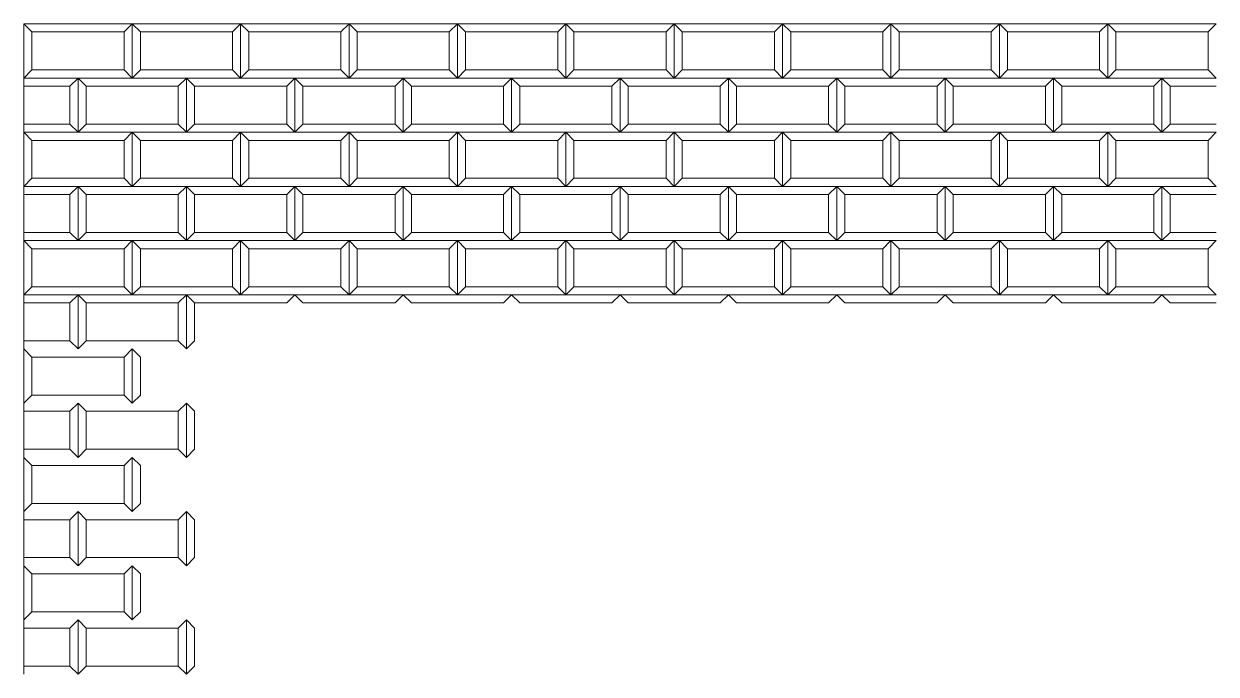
# Model space of a CAD drawing. Header units: centimetres. Extents: x -2268 to 4168, y -1681 to 1458.
# Drawn here: x 3097.1 to 3317.1, y -75 to 45 of the extents above; entities that cross this region are included whole.
import ezdxf

# ---------------------------------------------------------------- set-up
doc = ezdxf.new("R2010")
doc.units = ezdxf.units.CM
doc.layers.add('PDF11_Text_Num_Penna__4', color=4, linetype='Continuous', lineweight=18)
doc.layers.add('PDF11_Text_Num_Penna__5', color=5, linetype='Continuous', lineweight=18)

msp = doc.modelspace()

# ---------------------------------------------------------------- linework, layer by layer
at = {"layer": 'PDF11_Text_Num_Penna__4', "color": 4, "linetype": 'Continuous', "lineweight": 18}
for p, q in [((3097.0782, 44.9532), (3098.5782, 43.4532)), ((3115.5782, 43.4532), (3117.0782, 44.9532)), ((3117.0782, 44.9532), (3118.5782, 43.4532)), ((3135.5782, 43.4532), (3137.0782, 44.9532)), ((3137.0782, 44.9532), (3138.5782, 43.4532)), ((3155.5782, 43.4532), (3157.0782, 44.9532)), ((3157.0782, 44.9532), (3158.5782, 43.4532)), ((3175.5782, 43.4532), (3177.0782, 44.9532)), ((3177.0782, 44.9532), (3178.5782, 43.4532)), ((3195.5782, 43.4532), (3197.0782, 44.9532)), ((3197.0782, 44.9532), (3198.5782, 43.4532)), ((3215.5782, 43.4532), (3217.0782, 44.9532)), ((3217.0782, 44.9532), (3218.5782, 43.4532)), ((3235.5782, 43.4532), (3237.0782, 44.9532)), ((3237.0782, 44.9532), (3238.5782, 43.4532)), ((3255.5782, 43.4532), (3257.0782, 44.9532)), ((3257.0782, 44.9532), (3258.5782, 43.4532)), ((3275.5782, 43.4532), (3277.0782, 44.9532)), ((3277.0782, 44.9532), (3278.5782, 43.4532)), ((3295.5782, 43.4532), (3297.0782, 44.9532)), ((3297.0782, 44.9532), (3298.5782, 43.4532)), ((3315.5782, 43.4532), (3317.0782, 44.9532)), ((3115.5782, 43.4532), (3098.5782, 43.4532)), ((3098.5782, 36.4532), (3098.5782, 43.4532)), ((3115.5782, 36.4532), (3115.5782, 43.4532)), ((3135.5782, 43.4532), (3118.5782, 43.4532)), ((3118.5782, 36.4532), (3118.5782, 43.4532)), ((3135.5782, 36.4532), (3135.5782, 43.4532)), ((3155.5782, 43.4532), (3138.5782, 43.4532)), ((3138.5782, 36.4532), (3138.5782, 43.4532)), ((3155.5782, 36.4532), (3155.5782, 43.4532)), ((3175.5782, 43.4532), (3158.5782, 43.4532)), ((3158.5782, 36.4532), (3158.5782, 43.4532)), ((3175.5782, 36.4532), (3175.5782, 43.4532)), ((3195.5782, 43.4532), (3178.5782, 43.4532)), ((3178.5782, 36.4532), (3178.5782, 43.4532)), ((3195.5782, 36.4532), (3195.5782, 43.4532)), ((3215.5782, 43.4532), (3198.5782, 43.4532)), ((3198.5782, 36.4532), (3198.5782, 43.4532)), ((3215.5782, 36.4532), (3215.5782, 43.4532)), ((3235.5782, 43.4532), (3218.5782, 43.4532)), ((3218.5782, 36.4532), (3218.5782, 43.4532)), ((3235.5782, 36.4532), (3235.5782, 43.4532)), ((3255.5782, 43.4532), (3238.5782, 43.4532)), ((3238.5782, 36.4532), (3238.5782, 43.4532)), ((3255.5782, 36.4532), (3255.5782, 43.4532)), ((3275.5782, 43.4532), (3258.5782, 43.4532)), ((3258.5782, 36.4532), (3258.5782, 43.4532)), ((3275.5782, 36.4532), (3275.5782, 43.4532)), ((3295.5782, 43.4532), (3278.5782, 43.4532)), ((3278.5782, 36.4532), (3278.5782, 43.4532)), ((3295.5782, 36.4532), (3295.5782, 43.4532)), ((3315.5782, 43.4532), (3298.5782, 43.4532)), ((3298.5782, 36.4532), (3298.5782, 43.4532)), ((3315.5782, 36.4532), (3315.5782, 43.4532)), ((3098.5782, 36.4532), (3097.0782, 34.9532)), ((3115.5782, 36.4532), (3098.5782, 36.4532)), ((3115.5782, 36.4532), (3117.0782, 34.9532)), ((3118.5782, 36.4532), (3117.0782, 34.9532)), ((3135.5782, 36.4532), (3118.5782, 36.4532)), ((3135.5782, 36.4532), (3137.0782, 34.9532)), ((3138.5782, 36.4532), (3137.0782, 34.9532)), ((3155.5782, 36.4532), (3138.5782, 36.4532)), ((3155.5782, 36.4532), (3157.0782, 34.9532)), ((3158.5782, 36.4532), (3157.0782, 34.9532)), ((3175.5782, 36.4532), (3158.5782, 36.4532)), ((3175.5782, 36.4532), (3177.0782, 34.9532)), ((3178.5782, 36.4532), (3177.0782, 34.9532)), ((3195.5782, 36.4532), (3178.5782, 36.4532)), ((3195.5782, 36.4532), (3197.0782, 34.9532)), ((3198.5782, 36.4532), (3197.0782, 34.9532)), ((3215.5782, 36.4532), (3198.5782, 36.4532)), ((3215.5782, 36.4532), (3217.0782, 34.9532)), ((3218.5782, 36.4532), (3217.0782, 34.9532)), ((3235.5782, 36.4532), (3218.5782, 36.4532)), ((3235.5782, 36.4532), (3237.0782, 34.9532)), ((3238.5782, 36.4532), (3237.0782, 34.9532)), ((3255.5782, 36.4532), (3238.5782, 36.4532)), ((3255.5782, 36.4532), (3257.0782, 34.9532)), ((3258.5782, 36.4532), (3257.0782, 34.9532)), ((3275.5782, 36.4532), (3258.5782, 36.4532)), ((3275.5782, 36.4532), (3277.0782, 34.9532)), ((3278.5782, 36.4532), (3277.0782, 34.9532)), ((3295.5782, 36.4532), (3278.5782, 36.4532)), ((3295.5782, 36.4532), (3297.0782, 34.9532)), ((3298.5782, 36.4532), (3297.0782, 34.9532)), ((3315.5782, 36.4532), (3298.5782, 36.4532)), ((3315.5782, 36.4532), (3317.0782, 34.9532)), ((3105.5782, 33.4532), (3097.0782, 33.4532)), ((3105.5782, 33.4532), (3107.0782, 34.9532)), ((3105.5782, 26.4532), (3105.5782, 33.4532)), ((3107.0782, 34.9532), (3108.5782, 33.4532)), ((3125.5782, 33.4532), (3108.5782, 33.4532)), ((3108.5782, 26.4532), (3108.5782, 33.4532)), ((3125.5782, 33.4532), (3127.0782, 34.9532)), ((3125.5782, 26.4532), (3125.5782, 33.4532)), ((3127.0782, 34.9532), (3128.5782, 33.4532)), ((3145.5782, 33.4532), (3128.5782, 33.4532)), ((3128.5782, 26.4532), (3128.5782, 33.4532)), ((3145.5782, 33.4532), (3147.0782, 34.9532)), ((3145.5782, 26.4532), (3145.5782, 33.4532)), ((3147.0782, 34.9532), (3148.5782, 33.4532)), ((3165.5782, 33.4532), (3148.5782, 33.4532)), ((3148.5782, 26.4532), (3148.5782, 33.4532)), ((3165.5782, 33.4532), (3167.0782, 34.9532)), ((3165.5782, 26.4532), (3165.5782, 33.4532)), ((3167.0782, 34.9532), (3168.5782, 33.4532)), ((3185.5782, 33.4532), (3168.5782, 33.4532)), ((3168.5782, 26.4532), (3168.5782, 33.4532)), ((3185.5782, 33.4532), (3187.0782, 34.9532)), ((3185.5782, 26.4532), (3185.5782, 33.4532)), ((3187.0782, 34.9532), (3188.5782, 33.4532)), ((3205.5782, 33.4532), (3188.5782, 33.4532)), ((3188.5782, 26.4532), (3188.5782, 33.4532)), ((3205.5782, 33.4532), (3207.0782, 34.9532)), ((3205.5782, 26.4532), (3205.5782, 33.4532)), ((3207.0782, 34.9532), (3208.5782, 33.4532)), ((3225.5782, 33.4532), (3208.5782, 33.4532)), ((3208.5782, 26.4532), (3208.5782, 33.4532)), ((3225.5782, 33.4532), (3227.0782, 34.9532)), ((3225.5782, 26.4532), (3225.5782, 33.4532)), ((3227.0782, 34.9532), (3228.5782, 33.4532)), ((3245.5782, 33.4532), (3228.5782, 33.4532)), ((3228.5782, 26.4532), (3228.5782, 33.4532)), ((3245.5782, 33.4532), (3247.0782, 34.9532)), ((3245.5782, 26.4532), (3245.5782, 33.4532)), ((3247.0782, 34.9532), (3248.5782, 33.4532)), ((3265.5782, 33.4532), (3248.5782, 33.4532)), ((3248.5782, 26.4532), (3248.5782, 33.4532)), ((3265.5782, 33.4532), (3267.0782, 34.9532)), ((3265.5782, 26.4532), (3265.5782, 33.4532)), ((3267.0782, 34.9532), (3268.5782, 33.4532)), ((3285.5782, 33.4532), (3268.5782, 33.4532)), ((3268.5782, 26.4532), (3268.5782, 33.4532)), ((3285.5782, 33.4532), (3287.0782, 34.9532)), ((3285.5782, 26.4532), (3285.5782, 33.4532)), ((3287.0782, 34.9532), (3288.5782, 33.4532)), ((3305.5782, 33.4532), (3288.5782, 33.4532)), ((3288.5782, 26.4532), (3288.5782, 33.4532)), ((3305.5782, 33.4532), (3307.0782, 34.9532)), ((3305.5782, 26.4532), (3305.5782, 33.4532)), ((3307.0782, 34.9532), (3308.5782, 33.4532)), ((3317.0782, 33.4532), (3308.5782, 33.4532)), ((3308.5782, 26.4532), (3308.5782, 33.4532)), ((3105.5782, 26.4532), (3097.0782, 26.4532)), ((3105.5782, 26.4532), (3107.0782, 24.9532)), ((3108.5782, 26.4532), (3107.0782, 24.9532)), ((3125.5782, 26.4532), (3108.5782, 26.4532)), ((3125.5782, 26.4532), (3127.0782, 24.9532)), ((3128.5782, 26.4532), (3127.0782, 24.9532)), ((3145.5782, 26.4532), (3128.5782, 26.4532)), ((3145.5782, 26.4532), (3147.0782, 24.9532)), ((3148.5782, 26.4532), (3147.0782, 24.9532)), ((3165.5782, 26.4532), (3148.5782, 26.4532)), ((3165.5782, 26.4532), (3167.0782, 24.9532)), ((3168.5782, 26.4532), (3167.0782, 24.9532)), ((3185.5782, 26.4532), (3168.5782, 26.4532)), ((3185.5782, 26.4532), (3187.0782, 24.9532)), ((3188.5782, 26.4532), (3187.0782, 24.9532)), ((3205.5782, 26.4532), (3188.5782, 26.4532)), ((3205.5782, 26.4532), (3207.0782, 24.9532)), ((3208.5782, 26.4532), (3207.0782, 24.9532)), ((3225.5782, 26.4532), (3208.5782, 26.4532)), ((3225.5782, 26.4532), (3227.0782, 24.9532)), ((3228.5782, 26.4532), (3227.0782, 24.9532)), ((3245.5782, 26.4532), (3228.5782, 26.4532)), ((3245.5782, 26.4532), (3247.0782, 24.9532)), ((3248.5782, 26.4532), (3247.0782, 24.9532)), ((3265.5782, 26.4532), (3248.5782, 26.4532)), ((3265.5782, 26.4532), (3267.0782, 24.9532)), ((3268.5782, 26.4532), (3267.0782, 24.9532)), ((3285.5782, 26.4532), (3268.5782, 26.4532)), ((3285.5782, 26.4532), (3287.0782, 24.9532)), ((3288.5782, 26.4532), (3287.0782, 24.9532)), ((3305.5782, 26.4532), (3288.5782, 26.4532)), ((3305.5782, 26.4532), (3307.0782, 24.9532)), ((3308.5782, 26.4532), (3307.0782, 24.9532)), ((3317.0782, 26.4532), (3308.5782, 26.4532)), ((3097.0782, 24.9532), (3098.5782, 23.4532)), ((3115.5782, 23.4532), (3117.0782, 24.9532)), ((3117.0782, 24.9532), (3118.5782, 23.4532)), ((3135.5782, 23.4532), (3137.0782, 24.9532)), ((3137.0782, 24.9532), (3138.5782, 23.4532)), ((3155.5782, 23.4532), (3157.0782, 24.9532)), ((3157.0782, 24.9532), (3158.5782, 23.4532)), ((3175.5782, 23.4532), (3177.0782, 24.9532)), ((3177.0782, 24.9532), (3178.5782, 23.4532)), ((3195.5782, 23.4532), (3197.0782, 24.9532)), ((3197.0782, 24.9532), (3198.5782, 23.4532)), ((3215.5782, 23.4532), (3217.0782, 24.9532)), ((3217.0782, 24.9532), (3218.5782, 23.4532)), ((3235.5782, 23.4532), (3237.0782, 24.9532)), ((3237.0782, 24.9532), (3238.5782, 23.4532)), ((3255.5782, 23.4532), (3257.0782, 24.9532)), ((3257.0782, 24.9532), (3258.5782, 23.4532)), ((3275.5782, 23.4532), (3277.0782, 24.9532)), ((3277.0782, 24.9532), (3278.5782, 23.4532)), ((3295.5782, 23.4532), (3297.0782, 24.9532)), ((3297.0782, 24.9532), (3298.5782, 23.4532)), ((3315.5782, 23.4532), (3317.0782, 24.9532)), ((3115.5782, 23.4532), (3098.5782, 23.4532)), ((3098.5782, 16.4532), (3098.5782, 23.4532)), ((3115.5782, 16.4532), (3115.5782, 23.4532)), ((3135.5782, 23.4532), (3118.5782, 23.4532)), ((3118.5782, 16.4532), (3118.5782, 23.4532)), ((3135.5782, 16.4532), (3135.5782, 23.4532)), ((3155.5782, 23.4532), (3138.5782, 23.4532)), ((3138.5782, 16.4532), (3138.5782, 23.4532)), ((3155.5782, 16.4532), (3155.5782, 23.4532)), ((3175.5782, 23.4532), (3158.5782, 23.4532)), ((3158.5782, 16.4532), (3158.5782, 23.4532)), ((3175.5782, 16.4532), (3175.5782, 23.4532)), ((3195.5782, 23.4532), (3178.5782, 23.4532)), ((3178.5782, 16.4532), (3178.5782, 23.4532)), ((3195.5782, 16.4532), (3195.5782, 23.4532)), ((3215.5782, 23.4532), (3198.5782, 23.4532)), ((3198.5782, 16.4532), (3198.5782, 23.4532)), ((3215.5782, 16.4532), (3215.5782, 23.4532)), ((3235.5782, 23.4532), (3218.5782, 23.4532)), ((3218.5782, 16.4532), (3218.5782, 23.4532)), ((3235.5782, 16.4532), (3235.5782, 23.4532)), ((3255.5782, 23.4532), (3238.5782, 23.4532)), ((3238.5782, 16.4532), (3238.5782, 23.4532)), ((3255.5782, 16.4532), (3255.5782, 23.4532)), ((3275.5782, 23.4532), (3258.5782, 23.4532)), ((3258.5782, 16.4532), (3258.5782, 23.4532)), ((3275.5782, 16.4532), (3275.5782, 23.4532)), ((3295.5782, 23.4532), (3278.5782, 23.4532)), ((3278.5782, 16.4532), (3278.5782, 23.4532)), ((3295.5782, 16.4532), (3295.5782, 23.4532)), ((3315.5782, 23.4532), (3298.5782, 23.4532)), ((3298.5782, 16.4532), (3298.5782, 23.4532)), ((3315.5782, 16.4532), (3315.5782, 23.4532)), ((3098.5782, 16.4532), (3097.0782, 14.9532)), ((3115.5782, 16.4532), (3098.5782, 16.4532)), ((3115.5782, 16.4532), (3117.0782, 14.9532)), ((3118.5782, 16.4532), (3117.0782, 14.9532)), ((3135.5782, 16.4532), (3118.5782, 16.4532)), ((3135.5782, 16.4532), (3137.0782, 14.9532)), ((3138.5782, 16.4532), (3137.0782, 14.9532)), ((3155.5782, 16.4532), (3138.5782, 16.4532)), ((3155.5782, 16.4532), (3157.0782, 14.9532)), ((3158.5782, 16.4532), (3157.0782, 14.9532)), ((3175.5782, 16.4532), (3158.5782, 16.4532)), ((3175.5782, 16.4532), (3177.0782, 14.9532)), ((3178.5782, 16.4532), (3177.0782, 14.9532)), ((3195.5782, 16.4532), (3178.5782, 16.4532)), ((3195.5782, 16.4532), (3197.0782, 14.9532)), ((3198.5782, 16.4532), (3197.0782, 14.9532)), ((3215.5782, 16.4532), (3198.5782, 16.4532)), ((3215.5782, 16.4532), (3217.0782, 14.9532)), ((3218.5782, 16.4532), (3217.0782, 14.9532)), ((3235.5782, 16.4532), (3218.5782, 16.4532)), ((3235.5782, 16.4532), (3237.0782, 14.9532)), ((3238.5782, 16.4532), (3237.0782, 14.9532)), ((3255.5782, 16.4532), (3238.5782, 16.4532)), ((3255.5782, 16.4532), (3257.0782, 14.9532)), ((3258.5782, 16.4532), (3257.0782, 14.9532)), ((3275.5782, 16.4532), (3258.5782, 16.4532)), ((3275.5782, 16.4532), (3277.0782, 14.9532)), ((3278.5782, 16.4532), (3277.0782, 14.9532)), ((3295.5782, 16.4532), (3278.5782, 16.4532)), ((3295.5782, 16.4532), (3297.0782, 14.9532)), ((3298.5782, 16.4532), (3297.0782, 14.9532)), ((3315.5782, 16.4532), (3298.5782, 16.4532)), ((3315.5782, 16.4532), (3317.0782, 14.9532)), ((3105.5782, 13.4532), (3097.0782, 13.4532)), ((3105.5782, 13.4532), (3107.0782, 14.9532)), ((3105.5782, 6.4532), (3105.5782, 13.4532)), ((3107.0782, 14.9532), (3108.5782, 13.4532)), ((3125.5782, 13.4532), (3108.5782, 13.4532)), ((3108.5782, 6.4532), (3108.5782, 13.4532)), ((3125.5782, 13.4532), (3127.0782, 14.9532)), ((3125.5782, 6.4532), (3125.5782, 13.4532)), ((3127.0782, 14.9532), (3128.5782, 13.4532)), ((3145.5782, 13.4532), (3128.5782, 13.4532)), ((3128.5782, 6.4532), (3128.5782, 13.4532)), ((3145.5782, 13.4532), (3147.0782, 14.9532)), ((3145.5782, 6.4532), (3145.5782, 13.4532)), ((3147.0782, 14.9532), (3148.5782, 13.4532)), ((3165.5782, 13.4532), (3148.5782, 13.4532)), ((3148.5782, 6.4532), (3148.5782, 13.4532)), ((3165.5782, 13.4532), (3167.0782, 14.9532)), ((3165.5782, 6.4532), (3165.5782, 13.4532)), ((3167.0782, 14.9532), (3168.5782, 13.4532)), ((3185.5782, 13.4532), (3168.5782, 13.4532)), ((3168.5782, 6.4532), (3168.5782, 13.4532)), ((3185.5782, 13.4532), (3187.0782, 14.9532)), ((3185.5782, 6.4532), (3185.5782, 13.4532)), ((3187.0782, 14.9532), (3188.5782, 13.4532)), ((3205.5782, 13.4532), (3188.5782, 13.4532)), ((3188.5782, 6.4532), (3188.5782, 13.4532)), ((3205.5782, 13.4532), (3207.0782, 14.9532)), ((3205.5782, 6.4532), (3205.5782, 13.4532)), ((3207.0782, 14.9532), (3208.5782, 13.4532)), ((3225.5782, 13.4532), (3208.5782, 13.4532)), ((3208.5782, 6.4532), (3208.5782, 13.4532)), ((3225.5782, 13.4532), (3227.0782, 14.9532)), ((3225.5782, 6.4532), (3225.5782, 13.4532)), ((3227.0782, 14.9532), (3228.5782, 13.4532)), ((3245.5782, 13.4532), (3228.5782, 13.4532)), ((3228.5782, 6.4532), (3228.5782, 13.4532)), ((3245.5782, 13.4532), (3247.0782, 14.9532)), ((3245.5782, 6.4532), (3245.5782, 13.4532)), ((3247.0782, 14.9532), (3248.5782, 13.4532)), ((3265.5782, 13.4532), (3248.5782, 13.4532)), ((3248.5782, 6.4532), (3248.5782, 13.4532)), ((3265.5782, 13.4532), (3267.0782, 14.9532)), ((3265.5782, 6.4532), (3265.5782, 13.4532)), ((3267.0782, 14.9532), (3268.5782, 13.4532)), ((3285.5782, 13.4532), (3268.5782, 13.4532)), ((3268.5782, 6.4532), (3268.5782, 13.4532)), ((3285.5782, 13.4532), (3287.0782, 14.9532)), ((3285.5782, 6.4532), (3285.5782, 13.4532)), ((3287.0782, 14.9532), (3288.5782, 13.4532)), ((3305.5782, 13.4532), (3288.5782, 13.4532)), ((3288.5782, 6.4532), (3288.5782, 13.4532)), ((3305.5782, 13.4532), (3307.0782, 14.9532)), ((3305.5782, 6.4532), (3305.5782, 13.4532)), ((3307.0782, 14.9532), (3308.5782, 13.4532)), ((3317.0782, 13.4532), (3308.5782, 13.4532)), ((3308.5782, 6.4532), (3308.5782, 13.4532)), ((3105.5782, 6.4532), (3097.0782, 6.4532)), ((3097.0782, 4.9532), (3098.5782, 3.4532)), ((3105.5782, 6.4532), (3107.0782, 4.9532)), ((3108.5782, 6.4532), (3107.0782, 4.9532)), ((3125.5782, 6.4532), (3108.5782, 6.4532)), ((3115.5782, 3.4532), (3117.0782, 4.9532)), ((3117.0782, 4.9532), (3118.5782, 3.4532)), ((3125.5782, 6.4532), (3127.0782, 4.9532)), ((3128.5782, 6.4532), (3127.0782, 4.9532)), ((3145.5782, 6.4532), (3128.5782, 6.4532)), ((3135.5782, 3.4532), (3137.0782, 4.9532)), ((3137.0782, 4.9532), (3138.5782, 3.4532)), ((3145.5782, 6.4532), (3147.0782, 4.9532)), ((3148.5782, 6.4532), (3147.0782, 4.9532)), ((3165.5782, 6.4532), (3148.5782, 6.4532)), ((3155.5782, 3.4532), (3157.0782, 4.9532)), ((3157.0782, 4.9532), (3158.5782, 3.4532)), ((3165.5782, 6.4532), (3167.0782, 4.9532)), ((3168.5782, 6.4532), (3167.0782, 4.9532)), ((3185.5782, 6.4532), (3168.5782, 6.4532)), ((3175.5782, 3.4532), (3177.0782, 4.9532)), ((3177.0782, 4.9532), (3178.5782, 3.4532)), ((3185.5782, 6.4532), (3187.0782, 4.9532)), ((3188.5782, 6.4532), (3187.0782, 4.9532)), ((3205.5782, 6.4532), (3188.5782, 6.4532)), ((3195.5782, 3.4532), (3197.0782, 4.9532)), ((3197.0782, 4.9532), (3198.5782, 3.4532)), ((3205.5782, 6.4532), (3207.0782, 4.9532)), ((3208.5782, 6.4532), (3207.0782, 4.9532)), ((3225.5782, 6.4532), (3208.5782, 6.4532)), ((3215.5782, 3.4532), (3217.0782, 4.9532)), ((3217.0782, 4.9532), (3218.5782, 3.4532)), ((3225.5782, 6.4532), (3227.0782, 4.9532)), ((3228.5782, 6.4532), (3227.0782, 4.9532)), ((3245.5782, 6.4532), (3228.5782, 6.4532)), ((3235.5782, 3.4532), (3237.0782, 4.9532)), ((3237.0782, 4.9532), (3238.5782, 3.4532)), ((3245.5782, 6.4532), (3247.0782, 4.9532)), ((3248.5782, 6.4532), (3247.0782, 4.9532)), ((3265.5782, 6.4532), (3248.5782, 6.4532)), ((3255.5782, 3.4532), (3257.0782, 4.9532)), ((3257.0782, 4.9532), (3258.5782, 3.4532)), ((3265.5782, 6.4532), (3267.0782, 4.9532)), ((3268.5782, 6.4532), (3267.0782, 4.9532)), ((3285.5782, 6.4532), (3268.5782, 6.4532)), ((3275.5782, 3.4532), (3277.0782, 4.9532)), ((3277.0782, 4.9532), (3278.5782, 3.4532)), ((3285.5782, 6.4532), (3287.0782, 4.9532)), ((3288.5782, 6.4532), (3287.0782, 4.9532)), ((3305.5782, 6.4532), (3288.5782, 6.4532)), ((3295.5782, 3.4532), (3297.0782, 4.9532)), ((3297.0782, 4.9532), (3298.5782, 3.4532)), ((3305.5782, 6.4532), (3307.0782, 4.9532)), ((3308.5782, 6.4532), (3307.0782, 4.9532)), ((3317.0782, 6.4532), (3308.5782, 6.4532)), ((3315.5782, 3.4532), (3317.0782, 4.9532)), ((3115.5782, 3.4532), (3098.5782, 3.4532)), ((3098.5782, -3.5468), (3098.5782, 3.4532)), ((3115.5782, -3.5468), (3115.5782, 3.4532)), ((3135.5782, 3.4532), (3118.5782, 3.4532)), ((3118.5782, -3.5468), (3118.5782, 3.4532)), ((3135.5782, -3.5468), (3135.5782, 3.4532)), ((3155.5782, 3.4532), (3138.5782, 3.4532)), ((3138.5782, -3.5468), (3138.5782, 3.4532)), ((3155.5782, -3.5468), (3155.5782, 3.4532)), ((3175.5782, 3.4532), (3158.5782, 3.4532)), ((3158.5782, -3.5468), (3158.5782, 3.4532)), ((3175.5782, -3.5468), (3175.5782, 3.4532)), ((3195.5782, 3.4532), (3178.5782, 3.4532)), ((3178.5782, -3.5468), (3178.5782, 3.4532)), ((3195.5782, -3.5468), (3195.5782, 3.4532)), ((3215.5782, 3.4532), (3198.5782, 3.4532)), ((3198.5782, -3.5468), (3198.5782, 3.4532)), ((3215.5782, -3.5468), (3215.5782, 3.4532)), ((3235.5782, 3.4532), (3218.5782, 3.4532)), ((3218.5782, -3.5468), (3218.5782, 3.4532)), ((3235.5782, -3.5468), (3235.5782, 3.4532)), ((3255.5782, 3.4532), (3238.5782, 3.4532)), ((3238.5782, -3.5468), (3238.5782, 3.4532)), ((3255.5782, -3.5468), (3255.5782, 3.4532)), ((3275.5782, 3.4532), (3258.5782, 3.4532)), ((3258.5782, -3.5468), (3258.5782, 3.4532)), ((3275.5782, -3.5468), (3275.5782, 3.4532)), ((3295.5782, 3.4532), (3278.5782, 3.4532)), ((3278.5782, -3.5468), (3278.5782, 3.4532)), ((3295.5782, -3.5468), (3295.5782, 3.4532)), ((3315.5782, 3.4532), (3298.5782, 3.4532)), ((3298.5782, -3.5468), (3298.5782, 3.4532)), ((3315.5782, -3.5468), (3315.5782, 3.4532)), ((3098.5782, -3.5468), (3097.0782, -5.0468)), ((3115.5782, -3.5468), (3098.5782, -3.5468)), ((3115.5782, -3.5468), (3117.0782, -5.0468)), ((3118.5782, -3.5468), (3117.0782, -5.0468)), ((3135.5782, -3.5468), (3118.5782, -3.5468)), ((3135.5782, -3.5468), (3137.0782, -5.0468)), ((3138.5782, -3.5468), (3137.0782, -5.0468)), ((3155.5782, -3.5468), (3138.5782, -3.5468)), ((3155.5782, -3.5468), (3157.0782, -5.0468)), ((3158.5782, -3.5468), (3157.0782, -5.0468)), ((3175.5782, -3.5468), (3158.5782, -3.5468)), ((3175.5782, -3.5468), (3177.0782, -5.0468)), ((3178.5782, -3.5468), (3177.0782, -5.0468)), ((3195.5782, -3.5468), (3178.5782, -3.5468)), ((3195.5782, -3.5468), (3197.0782, -5.0468)), ((3198.5782, -3.5468), (3197.0782, -5.0468)), ((3215.5782, -3.5468), (3198.5782, -3.5468)), ((3215.5782, -3.5468), (3217.0782, -5.0468)), ((3218.5782, -3.5468), (3217.0782, -5.0468)), ((3235.5782, -3.5468), (3218.5782, -3.5468)), ((3235.5782, -3.5468), (3237.0782, -5.0468)), ((3238.5782, -3.5468), (3237.0782, -5.0468)), ((3255.5782, -3.5468), (3238.5782, -3.5468)), ((3255.5782, -3.5468), (3257.0782, -5.0468)), ((3258.5782, -3.5468), (3257.0782, -5.0468)), ((3275.5782, -3.5468), (3258.5782, -3.5468)), ((3275.5782, -3.5468), (3277.0782, -5.0468)), ((3278.5782, -3.5468), (3277.0782, -5.0468)), ((3295.5782, -3.5468), (3278.5782, -3.5468)), ((3295.5782, -3.5468), (3297.0782, -5.0468)), ((3298.5782, -3.5468), (3297.0782, -5.0468)), ((3315.5782, -3.5468), (3298.5782, -3.5468)), ((3315.5782, -3.5468), (3317.0782, -5.0468)), ((3105.5782, -6.5468), (3097.0782, -6.5468)), ((3105.5782, -6.5468), (3107.0782, -5.0468)), ((3105.5782, -13.5468), (3105.5782, -6.5468)), ((3107.0782, -5.0468), (3108.5782, -6.5468)), ((3125.5782, -6.5468), (3108.5782, -6.5468)), ((3108.5782, -13.5468), (3108.5782, -6.5468)), ((3125.5782, -6.5468), (3127.0782, -5.0468)), ((3125.5782, -13.5468), (3125.5782, -6.5468)), ((3127.0782, -5.0468), (3128.5782, -6.5468)), ((3145.5782, -6.5468), (3128.5782, -6.5468)), ((3128.5782, -13.5468), (3128.5782, -6.5468)), ((3145.5782, -6.5468), (3147.0782, -5.0468)), ((3147.0782, -5.0468), (3148.5782, -6.5468)), ((3165.5782, -6.5468), (3148.5782, -6.5468)), ((3165.5782, -6.5468), (3167.0782, -5.0468)), ((3167.0782, -5.0468), (3168.5782, -6.5468)), ((3185.5782, -6.5468), (3168.5782, -6.5468)), ((3185.5782, -6.5468), (3187.0782, -5.0468)), ((3187.0782, -5.0468), (3188.5782, -6.5468)), ((3205.5782, -6.5468), (3188.5782, -6.5468)), ((3205.5782, -6.5468), (3207.0782, -5.0468)), ((3207.0782, -5.0468), (3208.5782, -6.5468)), ((3225.5782, -6.5468), (3208.5782, -6.5468)), ((3225.5782, -6.5468), (3227.0782, -5.0468)), ((3227.0782, -5.0468), (3228.5782, -6.5468)), ((3245.5782, -6.5468), (3228.5782, -6.5468)), ((3245.5782, -6.5468), (3247.0782, -5.0468)), ((3247.0782, -5.0468), (3248.5782, -6.5468)), ((3265.5782, -6.5468), (3248.5782, -6.5468)), ((3265.5782, -6.5468), (3267.0782, -5.0468)), ((3267.0782, -5.0468), (3268.5782, -6.5468)), ((3285.5782, -6.5468), (3268.5782, -6.5468)), ((3285.5782, -6.5468), (3287.0782, -5.0468)), ((3287.0782, -5.0468), (3288.5782, -6.5468)), ((3305.5782, -6.5468), (3288.5782, -6.5468)), ((3305.5782, -6.5468), (3307.0782, -5.0468)), ((3307.0782, -5.0468), (3308.5782, -6.5468)), ((3317.0782, -6.5468), (3308.5782, -6.5468)), ((3105.5782, -13.5468), (3097.0782, -13.5468)), ((3097.0782, -15.0468), (3098.5782, -16.5468)), ((3105.5782, -13.5468), (3107.0782, -15.0468)), ((3108.5782, -13.5468), (3107.0782, -15.0468)), ((3125.5782, -13.5468), (3108.5782, -13.5468)), ((3115.5782, -16.5468), (3117.0782, -15.0468)), ((3117.0782, -15.0468), (3118.5782, -16.5468)), ((3125.5782, -13.5468), (3127.0782, -15.0468)), ((3128.5782, -13.5468), (3127.0782, -15.0468)), ((3115.5782, -16.5468), (3098.5782, -16.5468)), ((3098.5782, -23.5468), (3098.5782, -16.5468)), ((3115.5782, -23.5468), (3115.5782, -16.5468)), ((3118.5782, -23.5468), (3118.5782, -16.5468)), ((3098.5782, -23.5468), (3097.0782, -25.0468)), ((3115.5782, -23.5468), (3098.5782, -23.5468)), ((3115.5782, -23.5468), (3117.0782, -25.0468)), ((3118.5782, -23.5468), (3117.0782, -25.0468)), ((3105.5782, -26.5468), (3107.0782, -25.0468)), ((3107.0782, -25.0468), (3108.5782, -26.5468)), ((3125.5782, -26.5468), (3127.0782, -25.0468)), ((3127.0782, -25.0468), (3128.5782, -26.5468)), ((3105.5782, -26.5468), (3097.0782, -26.5468)), ((3105.5782, -33.5468), (3105.5782, -26.5468)), ((3125.5782, -26.5468), (3108.5782, -26.5468)), ((3108.5782, -33.5468), (3108.5782, -26.5468)), ((3125.5782, -33.5468), (3125.5782, -26.5468)), ((3128.5782, -33.5468), (3128.5782, -26.5468)), ((3105.5782, -33.5468), (3097.0782, -33.5468)), ((3097.0782, -35.0468), (3098.5782, -36.5468)), ((3105.5782, -33.5468), (3107.0782, -35.0468)), ((3108.5782, -33.5468), (3107.0782, -35.0468)), ((3125.5782, -33.5468), (3108.5782, -33.5468)), ((3115.5782, -36.5468), (3117.0782, -35.0468)), ((3117.0782, -35.0468), (3118.5782, -36.5468)), ((3125.5782, -33.5468), (3127.0782, -35.0468)), ((3128.5782, -33.5468), (3127.0782, -35.0468)), ((3115.5782, -36.5468), (3098.5782, -36.5468)), ((3098.5782, -43.5468), (3098.5782, -36.5468)), ((3115.5782, -43.5468), (3115.5782, -36.5468)), ((3118.5782, -43.5468), (3118.5782, -36.5468)), ((3098.5782, -43.5468), (3097.0782, -45.0468)), ((3115.5782, -43.5468), (3098.5782, -43.5468)), ((3115.5782, -43.5468), (3117.0782, -45.0468)), ((3118.5782, -43.5468), (3117.0782, -45.0468)), ((3105.5782, -46.5468), (3107.0782, -45.0468)), ((3107.0782, -45.0468), (3108.5782, -46.5468)), ((3125.5782, -46.5468), (3127.0782, -45.0468)), ((3127.0782, -45.0468), (3128.5782, -46.5468)), ((3105.5782, -46.5468), (3097.0782, -46.5468)), ((3105.5782, -53.5468), (3105.5782, -46.5468)), ((3125.5782, -46.5468), (3108.5782, -46.5468)), ((3108.5782, -53.5468), (3108.5782, -46.5468)), ((3125.5782, -53.5468), (3125.5782, -46.5468)), ((3128.5782, -53.5468), (3128.5782, -46.5468)), ((3105.5782, -53.5468), (3097.0782, -53.5468)), ((3105.5782, -53.5468), (3107.0782, -55.0468)), ((3108.5782, -53.5468), (3107.0782, -55.0468)), ((3125.5782, -53.5468), (3108.5782, -53.5468)), ((3125.5782, -53.5468), (3127.0782, -55.0468)), ((3128.5782, -53.5468), (3127.0782, -55.0468)), ((3097.0782, -55.0468), (3098.5782, -56.5468)), ((3115.5782, -56.5468), (3098.5782, -56.5468)), ((3098.5782, -63.5468), (3098.5782, -56.5468)), ((3115.5782, -56.5468), (3117.0782, -55.0468)), ((3115.5782, -63.5468), (3115.5782, -56.5468)), ((3117.0782, -55.0468), (3118.5782, -56.5468)), ((3118.5782, -63.5468), (3118.5782, -56.5468)), ((3098.5782, -63.5468), (3097.0782, -65.0468)), ((3115.5782, -63.5468), (3098.5782, -63.5468)), ((3115.5782, -63.5468), (3117.0782, -65.0468)), ((3118.5782, -63.5468), (3117.0782, -65.0468)), ((3105.5782, -66.5468), (3107.0782, -65.0468)), ((3107.0782, -65.0468), (3108.5782, -66.5468)), ((3125.5782, -66.5468), (3127.0782, -65.0468)), ((3127.0782, -65.0468), (3128.5782, -66.5468)), ((3105.5782, -66.5468), (3097.0782, -66.5468)), ((3105.5782, -73.5468), (3105.5782, -66.5468)), ((3125.5782, -66.5468), (3108.5782, -66.5468)), ((3108.5782, -73.5468), (3108.5782, -66.5468)), ((3125.5782, -73.5468), (3125.5782, -66.5468)), ((3128.5782, -73.5468), (3128.5782, -66.5468)), ((3105.5782, -73.5468), (3097.0782, -73.5468)), ((3105.5782, -73.5468), (3107.0782, -75.0468)), ((3108.5782, -73.5468), (3107.0782, -75.0468)), ((3125.5782, -73.5468), (3108.5782, -73.5468)), ((3125.5782, -73.5468), (3127.0782, -75.0468)), ((3128.5782, -73.5468), (3127.0782, -75.0468))]:
    msp.add_line(p, q, dxfattribs=at)
at = {"layer": 'PDF11_Text_Num_Penna__5', "color": 5, "linetype": 'Continuous', "lineweight": 18}
for p, q in [((3317.0782, 44.9532), (3097.0782, 44.9532)), ((3097.0782, -75.0468), (3097.0782, 44.9532)), ((3117.0782, 34.9532), (3117.0782, 44.9532)), ((3137.0782, 34.9532), (3137.0782, 44.9532)), ((3157.0782, 34.9532), (3157.0782, 44.9532)), ((3177.0782, 34.9532), (3177.0782, 44.9532)), ((3197.0782, 34.9532), (3197.0782, 44.9532)), ((3217.0782, 34.9532), (3217.0782, 44.9532)), ((3237.0782, 34.9532), (3237.0782, 44.9532)), ((3257.0782, 34.9532), (3257.0782, 44.9532)), ((3277.0782, 34.9532), (3277.0782, 44.9532)), ((3297.0782, 34.9532), (3297.0782, 44.9532)), ((3317.0782, 34.9532), (3097.0782, 34.9532)), ((3107.0782, 24.9532), (3107.0782, 34.9532)), ((3127.0782, 24.9532), (3127.0782, 34.9532)), ((3147.0782, 24.9532), (3147.0782, 34.9532)), ((3167.0782, 24.9532), (3167.0782, 34.9532)), ((3187.0782, 24.9532), (3187.0782, 34.9532)), ((3207.0782, 24.9532), (3207.0782, 34.9532)), ((3227.0782, 24.9532), (3227.0782, 34.9532)), ((3247.0782, 24.9532), (3247.0782, 34.9532)), ((3267.0782, 24.9532), (3267.0782, 34.9532)), ((3287.0782, 24.9532), (3287.0782, 34.9532)), ((3307.0782, 24.9532), (3307.0782, 34.9532)), ((3317.0782, 24.9532), (3097.0782, 24.9532)), ((3117.0782, 14.9532), (3117.0782, 24.9532)), ((3137.0782, 14.9532), (3137.0782, 24.9532)), ((3157.0782, 14.9532), (3157.0782, 24.9532)), ((3177.0782, 14.9532), (3177.0782, 24.9532)), ((3197.0782, 14.9532), (3197.0782, 24.9532)), ((3217.0782, 14.9532), (3217.0782, 24.9532)), ((3237.0782, 14.9532), (3237.0782, 24.9532)), ((3257.0782, 14.9532), (3257.0782, 24.9532)), ((3277.0782, 14.9532), (3277.0782, 24.9532)), ((3297.0782, 14.9532), (3297.0782, 24.9532)), ((3317.0782, 14.9532), (3097.0782, 14.9532)), ((3107.0782, 4.9532), (3107.0782, 14.9532)), ((3127.0782, 4.9532), (3127.0782, 14.9532)), ((3147.0782, 4.9532), (3147.0782, 14.9532)), ((3167.0782, 4.9532), (3167.0782, 14.9532)), ((3187.0782, 4.9532), (3187.0782, 14.9532)), ((3207.0782, 4.9532), (3207.0782, 14.9532)), ((3227.0782, 4.9532), (3227.0782, 14.9532)), ((3247.0782, 4.9532), (3247.0782, 14.9532)), ((3267.0782, 4.9532), (3267.0782, 14.9532)), ((3287.0782, 4.9532), (3287.0782, 14.9532)), ((3307.0782, 4.9532), (3307.0782, 14.9532)), ((3317.0782, 4.9532), (3097.0782, 4.9532)), ((3117.0782, -5.0468), (3117.0782, 4.9532)), ((3137.0782, -5.0468), (3137.0782, 4.9532)), ((3157.0782, -5.0468), (3157.0782, 4.9532)), ((3177.0782, -5.0468), (3177.0782, 4.9532)), ((3197.0782, -5.0468), (3197.0782, 4.9532)), ((3217.0782, -5.0468), (3217.0782, 4.9532)), ((3237.0782, -5.0468), (3237.0782, 4.9532)), ((3257.0782, -5.0468), (3257.0782, 4.9532)), ((3277.0782, -5.0468), (3277.0782, 4.9532)), ((3297.0782, -5.0468), (3297.0782, 4.9532)), ((3317.0782, -5.0468), (3097.0782, -5.0468)), ((3107.0782, -15.0468), (3107.0782, -5.0468)), ((3127.0782, -15.0468), (3127.0782, -5.0468)), ((3117.0782, -25.0468), (3117.0782, -15.0468)), ((3107.0782, -35.0468), (3107.0782, -25.0468)), ((3127.0782, -35.0468), (3127.0782, -25.0468)), ((3117.0782, -45.0468), (3117.0782, -35.0468)), ((3107.0782, -55.0468), (3107.0782, -45.0468)), ((3127.0782, -55.0468), (3127.0782, -45.0468)), ((3117.0782, -65.0468), (3117.0782, -55.0468)), ((3107.0782, -75.0468), (3107.0782, -65.0468)), ((3127.0782, -75.0468), (3127.0782, -65.0468))]:
    msp.add_line(p, q, dxfattribs=at)

doc.saveas('drawing.dxf')
